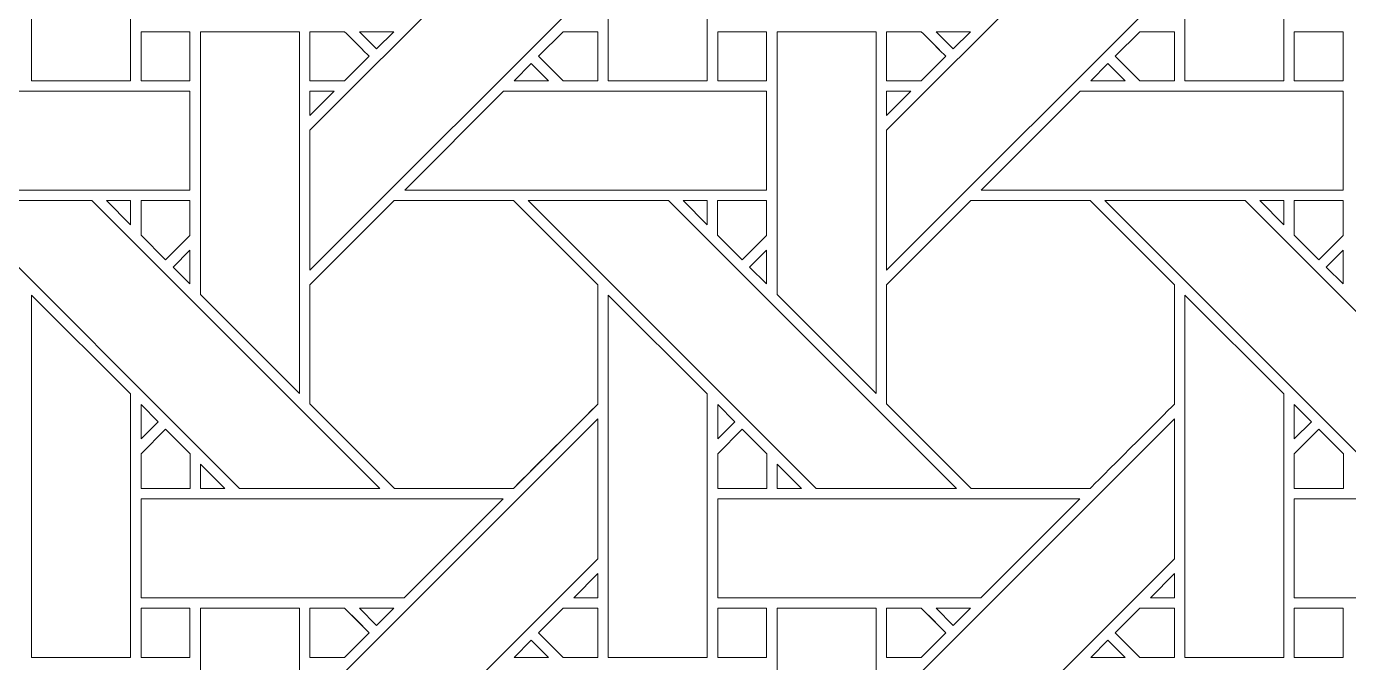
# Model space of a CAD drawing. Header units: inches. Extents: x 3.4 to 21.4, y 4.6 to 13.6.
# Drawn here: x 7.885 to 10.06, y 10.468 to 11.515 of the extents above; entities that cross this region are included whole.
import ezdxf

# ---------------------------------------------------------------- set-up
doc = ezdxf.new("R2010")
doc.units = ezdxf.units.IN
doc.header["$MEASUREMENT"] = 0
doc.layers.add('Design', color=7, linetype='Continuous', lineweight=0)

msp = doc.modelspace()

# ---------------------------------------------------------------- linework, layer by layer
at = {"layer": 'Design'}
for points, knots in [([(3.3829, 13.5948), (3.3829, 13.5948), (3.3829, 4.5948), (3.3829, 4.5948), (3.3829, 4.5948), (21.3829, 4.5948), (21.3829, 4.5948), (21.3829, 4.5948), (21.3829, 13.5948), (21.3829, 13.5948), (21.3829, 13.5948), (3.3829, 13.5948), (3.3829, 13.5948)], [0, 0, 0, 0, 1, 1, 1, 2, 2, 2, 3, 3, 3, 4, 4, 4, 4]), ([(3.8379, 13.1448), (3.8379, 13.1448), (3.8379, 5.0448), (3.8379, 5.0448), (3.8379, 5.0448), (20.9329, 5.0448), (20.9329, 5.0448), (20.9329, 5.0448), (20.9329, 13.1448), (20.9329, 13.1448), (20.9329, 13.1448), (3.8379, 13.1448), (3.8379, 13.1448)], [0, 0, 0, 0, 1, 1, 1, 2, 2, 2, 3, 3, 3, 4, 4, 4, 4]), ([(7.8932, 11.4256), (7.8932, 11.4256), (7.8932, 12.0214), (7.8932, 12.0214), (7.8932, 12.0214), (8.056, 11.8593), (8.056, 11.8593), (8.056, 11.8593), (8.056, 11.4256), (8.056, 11.4256), (8.056, 11.4256), (7.8932, 11.4256), (7.8932, 11.4256)], [0, 0, 0, 0, 1, 1, 1, 2, 2, 2, 3, 3, 3, 4, 4, 4, 4]), ([(8.8419, 11.4256), (8.8419, 11.4256), (8.8419, 12.0214), (8.8419, 12.0214), (8.8419, 12.0214), (9.0047, 11.8593), (9.0047, 11.8593), (9.0047, 11.8593), (9.0047, 11.4256), (9.0047, 11.4256), (9.0047, 11.4256), (8.8419, 11.4256), (8.8419, 11.4256)], [0, 0, 0, 0, 1, 1, 1, 2, 2, 2, 3, 3, 3, 4, 4, 4, 4]), ([(9.7907, 11.4256), (9.7907, 11.4256), (9.7907, 12.0214), (9.7907, 12.0214), (9.7907, 12.0214), (9.9534, 11.8593), (9.9534, 11.8593), (9.9534, 11.8593), (9.9534, 11.4256), (9.9534, 11.4256), (9.9534, 11.4256), (9.7907, 11.4256), (9.7907, 11.4256)], [0, 0, 0, 0, 1, 1, 1, 2, 2, 2, 3, 3, 3, 4, 4, 4, 4]), ([(8.8248, 11.5879), (8.8248, 11.5879), (8.3511, 11.1142), (8.3511, 11.1142), (8.3511, 11.1142), (8.3511, 11.3443), (8.3511, 11.3443), (8.3511, 11.3443), (8.8248, 11.8179), (8.8248, 11.8179), (8.8248, 11.8179), (8.8248, 11.5879), (8.8248, 11.5879)], [0, 0, 0, 0, 1, 1, 1, 2, 2, 2, 3, 3, 3, 4, 4, 4, 4]), ([(9.7735, 11.5878), (9.7735, 11.5878), (9.2999, 11.1142), (9.2999, 11.1142), (9.2999, 11.1142), (9.2999, 11.3443), (9.2999, 11.3443), (9.2999, 11.3443), (9.7735, 11.8179), (9.7735, 11.8179), (9.7735, 11.8179), (9.7735, 11.5878), (9.7735, 11.5878)], [0, 0, 0, 0, 1, 1, 1, 2, 2, 2, 3, 3, 3, 4, 4, 4, 4]), ([(8.1535, 11.4256), (8.1535, 11.4256), (8.0732, 11.4256), (8.0732, 11.4256), (8.0732, 11.4256), (8.0732, 11.5064), (8.0732, 11.5064), (8.0732, 11.5064), (8.1535, 11.5064), (8.1535, 11.5064), (8.1535, 11.5064), (8.1535, 11.4256), (8.1535, 11.4256)], [0, 0, 0, 0, 1, 1, 1, 2, 2, 2, 3, 3, 3, 4, 4, 4, 4]), ([(8.1535, 11.5064), (8.1535, 11.5064), (8.1535, 11.4256), (8.1535, 11.4256), (8.1535, 11.4256), (8.0732, 11.4256), (8.0732, 11.4256), (8.0732, 11.4256), (8.0732, 11.5064), (8.0732, 11.5064), (8.0732, 11.5064), (8.1535, 11.5064), (8.1535, 11.5064)], [0, 0, 0, 0, 1, 1, 1, 2, 2, 2, 3, 3, 3, 4, 4, 4, 4]), ([(8.1711, 11.0742), (8.1711, 11.0742), (8.1711, 11.5064), (8.1711, 11.5064), (8.1711, 11.5064), (8.334, 11.5064), (8.334, 11.5064), (8.334, 11.5064), (8.334, 10.9113), (8.334, 10.9113), (8.334, 10.9113), (8.1711, 11.0742), (8.1711, 11.0742)], [0, 0, 0, 0, 1, 1, 1, 2, 2, 2, 3, 3, 3, 4, 4, 4, 4]), ([(8.4081, 11.5064), (8.4133, 11.5013), (8.4441, 11.4705), (8.4485, 11.4661), (8.4485, 11.4661), (8.4081, 11.4257), (8.4081, 11.4257), (8.4081, 11.4257), (8.3511, 11.4257), (8.3511, 11.4257), (8.3511, 11.4257), (8.3511, 11.5064), (8.3511, 11.5064), (8.3511, 11.5064), (8.4081, 11.5064), (8.4081, 11.5064)], [0, 0, 0, 0, 1, 1, 1, 2, 2, 2, 3, 3, 3, 4, 4, 4, 5, 5, 5, 5]), ([(8.4485, 11.4661), (8.4485, 11.4661), (8.4081, 11.4257), (8.4081, 11.4257), (8.4081, 11.4257), (8.3511, 11.4257), (8.3511, 11.4257), (8.3511, 11.4257), (8.3511, 11.5064), (8.3511, 11.5064), (8.3511, 11.5064), (8.4081, 11.5064), (8.4081, 11.5064), (8.4134, 11.5012), (8.4442, 11.4704), (8.4485, 11.4661)], [0, 0, 0, 0, 1, 1, 1, 2, 2, 2, 3, 3, 3, 4, 4, 4, 5, 5, 5, 5]), ([(8.4326, 11.5064), (8.4326, 11.5064), (8.489, 11.5064), (8.489, 11.5064), (8.489, 11.5064), (8.4607, 11.4782), (8.4607, 11.4782), (8.4607, 11.4782), (8.4326, 11.5064), (8.4326, 11.5064)], [0, 0, 0, 0, 1, 1, 1, 2, 2, 2, 3, 3, 3, 3]), ([(8.8248, 11.5064), (8.8248, 11.5064), (8.8248, 11.4256), (8.8248, 11.4256), (8.8248, 11.4256), (8.7676, 11.4256), (8.7676, 11.4256), (8.7676, 11.4256), (8.7273, 11.466), (8.7273, 11.466), (8.7273, 11.466), (8.7677, 11.5064), (8.7677, 11.5064), (8.7677, 11.5064), (8.8248, 11.5064), (8.8248, 11.5064)], [0, 0, 0, 0, 1, 1, 1, 2, 2, 2, 3, 3, 3, 4, 4, 4, 5, 5, 5, 5]), ([(8.7273, 11.466), (8.7273, 11.466), (8.7677, 11.5064), (8.7677, 11.5064), (8.7677, 11.5064), (8.8248, 11.5064), (8.8248, 11.5064), (8.8248, 11.5064), (8.8248, 11.4256), (8.8248, 11.4256), (8.8248, 11.4256), (8.7676, 11.4256), (8.7676, 11.4256), (8.7676, 11.4256), (8.7273, 11.466), (8.7273, 11.466)], [0, 0, 0, 0, 1, 1, 1, 2, 2, 2, 3, 3, 3, 4, 4, 4, 5, 5, 5, 5]), ([(9.1022, 11.4256), (9.1022, 11.4256), (9.022, 11.4256), (9.022, 11.4256), (9.022, 11.4256), (9.022, 11.5064), (9.022, 11.5064), (9.022, 11.5064), (9.1022, 11.5064), (9.1022, 11.5064), (9.1022, 11.5064), (9.1022, 11.4256), (9.1022, 11.4256)], [0, 0, 0, 0, 1, 1, 1, 2, 2, 2, 3, 3, 3, 4, 4, 4, 4]), ([(9.1022, 11.5064), (9.1022, 11.5064), (9.1022, 11.4256), (9.1022, 11.4256), (9.1022, 11.4256), (9.022, 11.4256), (9.022, 11.4256), (9.022, 11.4256), (9.022, 11.5064), (9.022, 11.5064), (9.022, 11.5064), (9.1022, 11.5064), (9.1022, 11.5064)], [0, 0, 0, 0, 1, 1, 1, 2, 2, 2, 3, 3, 3, 4, 4, 4, 4]), ([(9.1198, 11.0742), (9.1198, 11.0742), (9.1198, 11.5064), (9.1198, 11.5064), (9.1198, 11.5064), (9.2827, 11.5064), (9.2827, 11.5064), (9.2827, 11.5064), (9.2827, 10.9113), (9.2827, 10.9113), (9.2827, 10.9113), (9.1198, 11.0742), (9.1198, 11.0742)], [0, 0, 0, 0, 1, 1, 1, 2, 2, 2, 3, 3, 3, 4, 4, 4, 4]), ([(9.3569, 11.5064), (9.362, 11.5013), (9.3928, 11.4705), (9.3972, 11.4661), (9.3972, 11.4661), (9.3568, 11.4257), (9.3568, 11.4257), (9.3568, 11.4257), (9.2998, 11.4257), (9.2998, 11.4257), (9.2998, 11.4257), (9.2998, 11.5064), (9.2998, 11.5064), (9.2998, 11.5064), (9.3569, 11.5064), (9.3569, 11.5064)], [0, 0, 0, 0, 1, 1, 1, 2, 2, 2, 3, 3, 3, 4, 4, 4, 5, 5, 5, 5]), ([(9.3972, 11.4661), (9.3972, 11.4661), (9.3568, 11.4257), (9.3568, 11.4257), (9.3568, 11.4257), (9.2998, 11.4257), (9.2998, 11.4257), (9.2998, 11.4257), (9.2998, 11.5064), (9.2998, 11.5064), (9.2998, 11.5064), (9.3569, 11.5064), (9.3569, 11.5064), (9.3622, 11.5012), (9.3929, 11.4703), (9.3972, 11.4661)], [0, 0, 0, 0, 1, 1, 1, 2, 2, 2, 3, 3, 3, 4, 4, 4, 5, 5, 5, 5]), ([(9.3813, 11.5064), (9.3813, 11.5064), (9.4377, 11.5064), (9.4377, 11.5064), (9.4377, 11.5064), (9.4095, 11.4782), (9.4095, 11.4782), (9.4095, 11.4782), (9.3813, 11.5064), (9.3813, 11.5064)], [0, 0, 0, 0, 1, 1, 1, 2, 2, 2, 3, 3, 3, 3]), ([(9.7735, 11.5064), (9.7735, 11.5064), (9.7735, 11.4256), (9.7735, 11.4256), (9.7735, 11.4256), (9.7164, 11.4256), (9.7164, 11.4256), (9.7164, 11.4256), (9.676, 11.466), (9.676, 11.466), (9.676, 11.466), (9.7165, 11.5064), (9.7165, 11.5064), (9.7165, 11.5064), (9.7735, 11.5064), (9.7735, 11.5064)], [0, 0, 0, 0, 1, 1, 1, 2, 2, 2, 3, 3, 3, 4, 4, 4, 5, 5, 5, 5]), ([(9.676, 11.466), (9.676, 11.466), (9.7165, 11.5064), (9.7165, 11.5064), (9.7165, 11.5064), (9.7735, 11.5064), (9.7735, 11.5064), (9.7735, 11.5064), (9.7735, 11.4256), (9.7735, 11.4256), (9.7735, 11.4256), (9.7164, 11.4256), (9.7164, 11.4256), (9.7164, 11.4256), (9.676, 11.466), (9.676, 11.466)], [0, 0, 0, 0, 1, 1, 1, 2, 2, 2, 3, 3, 3, 4, 4, 4, 5, 5, 5, 5]), ([(10.0509, 11.4256), (10.0509, 11.4256), (9.9707, 11.4256), (9.9707, 11.4256), (9.9707, 11.4256), (9.9707, 11.5064), (9.9707, 11.5064), (9.9707, 11.5064), (10.0509, 11.5064), (10.0509, 11.5064), (10.0509, 11.5064), (10.0509, 11.4256), (10.0509, 11.4256)], [0, 0, 0, 0, 1, 1, 1, 2, 2, 2, 3, 3, 3, 4, 4, 4, 4]), ([(10.0509, 11.5064), (10.0509, 11.5064), (10.0509, 11.4256), (10.0509, 11.4256), (10.0509, 11.4256), (9.9707, 11.4256), (9.9707, 11.4256), (9.9707, 11.4256), (9.9707, 11.5064), (9.9707, 11.5064), (9.9707, 11.5064), (10.0509, 11.5064), (10.0509, 11.5064)], [0, 0, 0, 0, 1, 1, 1, 2, 2, 2, 3, 3, 3, 4, 4, 4, 4]), ([(8.7435, 11.4256), (8.7435, 11.4256), (8.687, 11.4256), (8.687, 11.4256), (8.687, 11.4256), (8.7152, 11.4539), (8.7152, 11.4539), (8.7152, 11.4539), (8.7435, 11.4256), (8.7435, 11.4256)], [0, 0, 0, 0, 1, 1, 1, 2, 2, 2, 3, 3, 3, 3]), ([(9.6922, 11.4256), (9.6922, 11.4256), (9.6357, 11.4256), (9.6357, 11.4256), (9.6357, 11.4256), (9.6639, 11.4539), (9.6639, 11.4539), (9.6639, 11.4539), (9.6922, 11.4256), (9.6922, 11.4256)], [0, 0, 0, 0, 1, 1, 1, 2, 2, 2, 3, 3, 3, 3]), ([(8.1535, 11.4085), (8.1535, 11.4085), (8.1535, 11.2457), (8.1535, 11.2457), (8.1535, 11.2457), (7.5582, 11.2457), (7.5582, 11.2457), (7.5582, 11.2457), (7.7211, 11.4085), (7.7211, 11.4085), (7.7211, 11.4085), (8.1535, 11.4085), (8.1535, 11.4085)], [0, 0, 0, 0, 1, 1, 1, 2, 2, 2, 3, 3, 3, 4, 4, 4, 4]), ([(8.391, 11.4085), (8.391, 11.4085), (8.3511, 11.3687), (8.3511, 11.3687), (8.3511, 11.3687), (8.3511, 11.4085), (8.3511, 11.4085), (8.3511, 11.4085), (8.391, 11.4085), (8.391, 11.4085)], [0, 0, 0, 0, 1, 1, 1, 2, 2, 2, 3, 3, 3, 3]), ([(9.1022, 11.4085), (9.1022, 11.4085), (9.1022, 11.2457), (9.1022, 11.2457), (9.1022, 11.2457), (8.507, 11.2457), (8.507, 11.2457), (8.507, 11.2457), (8.6698, 11.4085), (8.6698, 11.4085), (8.6698, 11.4085), (9.1022, 11.4085), (9.1022, 11.4085)], [0, 0, 0, 0, 1, 1, 1, 2, 2, 2, 3, 3, 3, 4, 4, 4, 4]), ([(9.3397, 11.4085), (9.3397, 11.4085), (9.2999, 11.3687), (9.2999, 11.3687), (9.2999, 11.3687), (9.2999, 11.4085), (9.2999, 11.4085), (9.2999, 11.4085), (9.3397, 11.4085), (9.3397, 11.4085)], [0, 0, 0, 0, 1, 1, 1, 2, 2, 2, 3, 3, 3, 3]), ([(10.051, 11.4085), (10.051, 11.4085), (10.051, 11.2457), (10.051, 11.2457), (10.051, 11.2457), (9.4557, 11.2457), (9.4557, 11.2457), (9.4557, 11.2457), (9.6185, 11.4085), (9.6185, 11.4085), (9.6185, 11.4085), (10.051, 11.4085), (10.051, 11.4085)], [0, 0, 0, 0, 1, 1, 1, 2, 2, 2, 3, 3, 3, 4, 4, 4, 4]), ([(8.4661, 10.7549), (8.4661, 10.7549), (8.2351, 10.7549), (8.2351, 10.7549), (8.2351, 10.7549), (7.7616, 11.2285), (7.7616, 11.2285), (7.7616, 11.2285), (7.9925, 11.2285), (7.9925, 11.2285), (7.9925, 11.2285), (8.4661, 10.7549), (8.4661, 10.7549)], [0, 0, 0, 0, 1, 1, 1, 2, 2, 2, 3, 3, 3, 4, 4, 4, 4]), ([(8.0166, 11.2285), (8.0166, 11.2285), (8.0561, 11.2285), (8.0561, 11.2285), (8.0561, 11.2285), (8.0561, 11.1887), (8.0561, 11.1887), (8.0561, 11.1887), (8.0166, 11.2285), (8.0166, 11.2285)], [0, 0, 0, 0, 1, 1, 1, 2, 2, 2, 3, 3, 3, 3]), ([(8.1535, 11.2286), (8.1535, 11.2286), (8.1535, 11.171), (8.1535, 11.171), (8.1535, 11.171), (8.1135, 11.131), (8.1135, 11.131), (8.1135, 11.131), (8.0732, 11.1714), (8.0732, 11.1714), (8.0732, 11.1714), (8.0732, 11.2286), (8.0732, 11.2286), (8.0732, 11.2286), (8.1535, 11.2286), (8.1535, 11.2286)], [0, 0, 0, 0, 1, 1, 1, 2, 2, 2, 3, 3, 3, 4, 4, 4, 5, 5, 5, 5]), ([(8.1535, 11.171), (8.1535, 11.171), (8.1135, 11.131), (8.1135, 11.131), (8.1135, 11.131), (8.0732, 11.1714), (8.0732, 11.1714), (8.0732, 11.1714), (8.0732, 11.2286), (8.0732, 11.2286), (8.0732, 11.2286), (8.1535, 11.2286), (8.1535, 11.2286), (8.1535, 11.2286), (8.1535, 11.171), (8.1535, 11.171)], [0, 0, 0, 0, 1, 1, 1, 2, 2, 2, 3, 3, 3, 4, 4, 4, 5, 5, 5, 5]), ([(8.4898, 11.2285), (8.4898, 11.2285), (8.686, 11.2285), (8.686, 11.2285), (8.686, 11.2285), (8.8247, 11.0898), (8.8247, 11.0898), (8.8247, 11.0898), (8.8247, 10.8936), (8.8247, 10.8936), (8.8069, 10.8757), (8.695, 10.7639), (8.686, 10.7549), (8.686, 10.7549), (8.4903, 10.7549), (8.4903, 10.7549), (8.4903, 10.7549), (8.3511, 10.8942), (8.3511, 10.8942), (8.3511, 10.8942), (8.3511, 11.0898), (8.3511, 11.0898), (8.3511, 11.0898), (8.4898, 11.2285), (8.4898, 11.2285)], [0, 0, 0, 0, 1, 1, 1, 2, 2, 2, 3, 3, 3, 4, 4, 4, 5, 5, 5, 6, 6, 6, 7, 7, 7, 8, 8, 8, 8]), ([(8.8247, 11.0898), (8.8247, 11.0898), (8.8247, 10.8936), (8.8247, 10.8936), (8.8066, 10.8754), (8.6948, 10.7637), (8.686, 10.7549), (8.686, 10.7549), (8.4903, 10.7549), (8.4903, 10.7549), (8.4903, 10.7549), (8.3511, 10.8942), (8.3511, 10.8942), (8.3511, 10.8942), (8.3511, 11.0898), (8.3511, 11.0898), (8.3511, 11.0898), (8.4898, 11.2285), (8.4898, 11.2285), (8.4898, 11.2285), (8.686, 11.2285), (8.686, 11.2285), (8.686, 11.2285), (8.8247, 11.0898), (8.8247, 11.0898)], [0, 0, 0, 0, 1, 1, 1, 2, 2, 2, 3, 3, 3, 4, 4, 4, 5, 5, 5, 6, 6, 6, 7, 7, 7, 8, 8, 8, 8]), ([(9.4149, 10.7549), (9.4149, 10.7549), (9.1838, 10.7549), (9.1838, 10.7549), (9.1838, 10.7549), (8.7103, 11.2285), (8.7103, 11.2285), (8.7103, 11.2285), (8.9412, 11.2285), (8.9412, 11.2285), (8.9412, 11.2285), (9.4149, 10.7549), (9.4149, 10.7549)], [0, 0, 0, 0, 1, 1, 1, 2, 2, 2, 3, 3, 3, 4, 4, 4, 4]), ([(8.9653, 11.2285), (8.9653, 11.2285), (9.0048, 11.2285), (9.0048, 11.2285), (9.0048, 11.2285), (9.0048, 11.1887), (9.0048, 11.1887), (9.0048, 11.1887), (8.9653, 11.2285), (8.9653, 11.2285)], [0, 0, 0, 0, 1, 1, 1, 2, 2, 2, 3, 3, 3, 3]), ([(9.1022, 11.2286), (9.1022, 11.2286), (9.1022, 11.171), (9.1022, 11.171), (9.1022, 11.171), (9.0623, 11.131), (9.0623, 11.131), (9.0623, 11.131), (9.0219, 11.1714), (9.0219, 11.1714), (9.0219, 11.1714), (9.0219, 11.2286), (9.0219, 11.2286), (9.0219, 11.2286), (9.1022, 11.2286), (9.1022, 11.2286)], [0, 0, 0, 0, 1, 1, 1, 2, 2, 2, 3, 3, 3, 4, 4, 4, 5, 5, 5, 5]), ([(9.1022, 11.171), (9.1022, 11.171), (9.0623, 11.131), (9.0623, 11.131), (9.0623, 11.131), (9.0219, 11.1714), (9.0219, 11.1714), (9.0219, 11.1714), (9.0219, 11.2286), (9.0219, 11.2286), (9.0219, 11.2286), (9.1022, 11.2286), (9.1022, 11.2286), (9.1022, 11.2286), (9.1022, 11.171), (9.1022, 11.171)], [0, 0, 0, 0, 1, 1, 1, 2, 2, 2, 3, 3, 3, 4, 4, 4, 5, 5, 5, 5]), ([(9.4385, 11.2285), (9.4385, 11.2285), (9.6347, 11.2285), (9.6347, 11.2285), (9.6347, 11.2285), (9.7735, 11.0898), (9.7735, 11.0898), (9.7735, 11.0898), (9.7735, 10.8936), (9.7735, 10.8936), (9.7557, 10.8757), (9.6438, 10.7639), (9.6348, 10.7549), (9.6348, 10.7549), (9.4391, 10.7549), (9.4391, 10.7549), (9.4391, 10.7549), (9.2998, 10.8942), (9.2998, 10.8942), (9.2998, 10.8942), (9.2998, 11.0898), (9.2998, 11.0898), (9.2998, 11.0898), (9.4385, 11.2285), (9.4385, 11.2285)], [0, 0, 0, 0, 1, 1, 1, 2, 2, 2, 3, 3, 3, 4, 4, 4, 5, 5, 5, 6, 6, 6, 7, 7, 7, 8, 8, 8, 8]), ([(9.7735, 11.0898), (9.7735, 11.0898), (9.7735, 10.8936), (9.7735, 10.8936), (9.7557, 10.8757), (9.6438, 10.7639), (9.6348, 10.7549), (9.6348, 10.7549), (9.4391, 10.7549), (9.4391, 10.7549), (9.4391, 10.7549), (9.2998, 10.8942), (9.2998, 10.8942), (9.2998, 10.8942), (9.2998, 11.0898), (9.2998, 11.0898), (9.2998, 11.0898), (9.4385, 11.2285), (9.4385, 11.2285), (9.4385, 11.2285), (9.6347, 11.2285), (9.6347, 11.2285), (9.6347, 11.2285), (9.7735, 11.0898), (9.7735, 11.0898)], [0, 0, 0, 0, 1, 1, 1, 2, 2, 2, 3, 3, 3, 4, 4, 4, 5, 5, 5, 6, 6, 6, 7, 7, 7, 8, 8, 8, 8]), ([(10.3636, 10.7549), (10.3636, 10.7549), (10.1326, 10.7549), (10.1326, 10.7549), (10.1326, 10.7549), (9.659, 11.2285), (9.659, 11.2285), (9.659, 11.2285), (9.89, 11.2285), (9.89, 11.2285), (9.89, 11.2285), (10.3636, 10.7549), (10.3636, 10.7549)], [0, 0, 0, 0, 1, 1, 1, 2, 2, 2, 3, 3, 3, 4, 4, 4, 4]), ([(9.9141, 11.2285), (9.9141, 11.2285), (9.9535, 11.2285), (9.9535, 11.2285), (9.9535, 11.2285), (9.9535, 11.1887), (9.9535, 11.1887), (9.9535, 11.1887), (9.9141, 11.2285), (9.9141, 11.2285)], [0, 0, 0, 0, 1, 1, 1, 2, 2, 2, 3, 3, 3, 3]), ([(10.0509, 11.2286), (10.0509, 11.2286), (10.0509, 11.171), (10.0509, 11.171), (10.0509, 11.171), (10.011, 11.131), (10.011, 11.131), (10.011, 11.131), (9.9707, 11.1714), (9.9707, 11.1714), (9.9707, 11.1714), (9.9707, 11.2286), (9.9707, 11.2286), (9.9707, 11.2286), (10.0509, 11.2286), (10.0509, 11.2286)], [0, 0, 0, 0, 1, 1, 1, 2, 2, 2, 3, 3, 3, 4, 4, 4, 5, 5, 5, 5]), ([(10.0509, 11.171), (10.0509, 11.171), (10.011, 11.131), (10.011, 11.131), (10.011, 11.131), (9.9707, 11.1714), (9.9707, 11.1714), (9.9707, 11.1714), (9.9707, 11.2286), (9.9707, 11.2286), (9.9707, 11.2286), (10.0509, 11.2286), (10.0509, 11.2286), (10.0509, 11.2286), (10.0509, 11.171), (10.0509, 11.171)], [0, 0, 0, 0, 1, 1, 1, 2, 2, 2, 3, 3, 3, 4, 4, 4, 5, 5, 5, 5]), ([(8.1535, 11.1467), (8.1535, 11.1467), (8.1535, 11.0915), (8.1535, 11.0915), (8.1535, 11.0915), (8.1258, 11.1189), (8.1258, 11.1189), (8.1258, 11.1189), (8.1535, 11.1467), (8.1535, 11.1467)], [0, 0, 0, 0, 1, 1, 1, 2, 2, 2, 3, 3, 3, 3]), ([(9.1022, 11.1467), (9.1022, 11.1467), (9.1022, 11.0915), (9.1022, 11.0915), (9.1022, 11.0915), (9.0745, 11.1189), (9.0745, 11.1189), (9.0745, 11.1189), (9.1022, 11.1467), (9.1022, 11.1467)], [0, 0, 0, 0, 1, 1, 1, 2, 2, 2, 3, 3, 3, 3]), ([(10.051, 11.1467), (10.051, 11.1467), (10.051, 11.0915), (10.051, 11.0915), (10.051, 11.0915), (10.0232, 11.1189), (10.0232, 11.1189), (10.0232, 11.1189), (10.051, 11.1467), (10.051, 11.1467)], [0, 0, 0, 0, 1, 1, 1, 2, 2, 2, 3, 3, 3, 3]), ([(7.8932, 10.4769), (7.8932, 10.4769), (7.8932, 11.0727), (7.8932, 11.0727), (7.8932, 11.0727), (8.056, 10.9106), (8.056, 10.9106), (8.056, 10.9106), (8.056, 10.4769), (8.056, 10.4769), (8.056, 10.4769), (7.8932, 10.4769), (7.8932, 10.4769)], [0, 0, 0, 0, 1, 1, 1, 2, 2, 2, 3, 3, 3, 4, 4, 4, 4]), ([(8.8419, 10.4769), (8.8419, 10.4769), (8.8419, 11.0727), (8.8419, 11.0727), (8.8419, 11.0727), (9.0047, 10.9106), (9.0047, 10.9106), (9.0047, 10.9106), (9.0047, 10.4769), (9.0047, 10.4769), (9.0047, 10.4769), (8.8419, 10.4769), (8.8419, 10.4769)], [0, 0, 0, 0, 1, 1, 1, 2, 2, 2, 3, 3, 3, 4, 4, 4, 4]), ([(9.7907, 10.4769), (9.7907, 10.4769), (9.7907, 11.0727), (9.7907, 11.0727), (9.7907, 11.0727), (9.9534, 10.9106), (9.9534, 10.9106), (9.9534, 10.9106), (9.9534, 10.4769), (9.9534, 10.4769), (9.9534, 10.4769), (9.7907, 10.4769), (9.7907, 10.4769)], [0, 0, 0, 0, 1, 1, 1, 2, 2, 2, 3, 3, 3, 4, 4, 4, 4]), ([(8.0733, 10.8363), (8.0733, 10.8363), (8.0733, 10.8931), (8.0733, 10.8931), (8.0733, 10.8931), (8.1015, 10.8645), (8.1015, 10.8645), (8.1015, 10.8645), (8.0733, 10.8363), (8.0733, 10.8363)], [0, 0, 0, 0, 1, 1, 1, 2, 2, 2, 3, 3, 3, 3]), ([(9.022, 10.8363), (9.022, 10.8363), (9.022, 10.8931), (9.022, 10.8931), (9.022, 10.8931), (9.0502, 10.8645), (9.0502, 10.8645), (9.0502, 10.8645), (9.022, 10.8363), (9.022, 10.8363)], [0, 0, 0, 0, 1, 1, 1, 2, 2, 2, 3, 3, 3, 3]), ([(9.9707, 10.8363), (9.9707, 10.8363), (9.9707, 10.8931), (9.9707, 10.8931), (9.9707, 10.8931), (9.9989, 10.8645), (9.9989, 10.8645), (9.9989, 10.8645), (9.9707, 10.8363), (9.9707, 10.8363)], [0, 0, 0, 0, 1, 1, 1, 2, 2, 2, 3, 3, 3, 3]), ([(8.8248, 10.6391), (8.8248, 10.6391), (8.3511, 10.1655), (8.3511, 10.1655), (8.3511, 10.1655), (8.3511, 10.3956), (8.3511, 10.3956), (8.3511, 10.3956), (8.8248, 10.8692), (8.8248, 10.8692), (8.8248, 10.8692), (8.8248, 10.6391), (8.8248, 10.6391)], [0, 0, 0, 0, 1, 1, 1, 2, 2, 2, 3, 3, 3, 4, 4, 4, 4]), ([(9.7735, 10.6391), (9.7735, 10.6391), (9.2999, 10.1655), (9.2999, 10.1655), (9.2999, 10.1655), (9.2999, 10.3956), (9.2999, 10.3956), (9.2999, 10.3956), (9.7735, 10.8692), (9.7735, 10.8692), (9.7735, 10.8692), (9.7735, 10.6391), (9.7735, 10.6391)], [0, 0, 0, 0, 1, 1, 1, 2, 2, 2, 3, 3, 3, 4, 4, 4, 4]), ([(8.0732, 10.7547), (8.0732, 10.7547), (8.0732, 10.812), (8.0732, 10.812), (8.0732, 10.812), (8.1136, 10.8523), (8.1136, 10.8523), (8.1136, 10.8523), (8.1539, 10.812), (8.1539, 10.812), (8.1539, 10.812), (8.1539, 10.7547), (8.1539, 10.7547), (8.1539, 10.7547), (8.0732, 10.7547), (8.0732, 10.7547)], [0, 0, 0, 0, 1, 1, 1, 2, 2, 2, 3, 3, 3, 4, 4, 4, 5, 5, 5, 5]), ([(8.1136, 10.8523), (8.1136, 10.8523), (8.1539, 10.812), (8.1539, 10.812), (8.1539, 10.812), (8.1539, 10.7547), (8.1539, 10.7547), (8.1539, 10.7547), (8.0732, 10.7547), (8.0732, 10.7547), (8.0732, 10.7547), (8.0732, 10.812), (8.0732, 10.812), (8.0732, 10.812), (8.1136, 10.8523), (8.1136, 10.8523)], [0, 0, 0, 0, 1, 1, 1, 2, 2, 2, 3, 3, 3, 4, 4, 4, 5, 5, 5, 5]), ([(9.022, 10.7547), (9.022, 10.7547), (9.022, 10.812), (9.022, 10.812), (9.022, 10.812), (9.0623, 10.8523), (9.0623, 10.8523), (9.0623, 10.8523), (9.1026, 10.812), (9.1026, 10.812), (9.1026, 10.812), (9.1026, 10.7547), (9.1026, 10.7547), (9.1026, 10.7547), (9.022, 10.7547), (9.022, 10.7547)], [0, 0, 0, 0, 1, 1, 1, 2, 2, 2, 3, 3, 3, 4, 4, 4, 5, 5, 5, 5]), ([(9.0623, 10.8523), (9.0623, 10.8523), (9.1026, 10.812), (9.1026, 10.812), (9.1026, 10.812), (9.1026, 10.7547), (9.1026, 10.7547), (9.1026, 10.7547), (9.022, 10.7547), (9.022, 10.7547), (9.022, 10.7547), (9.022, 10.812), (9.022, 10.812), (9.022, 10.812), (9.0623, 10.8523), (9.0623, 10.8523)], [0, 0, 0, 0, 1, 1, 1, 2, 2, 2, 3, 3, 3, 4, 4, 4, 5, 5, 5, 5]), ([(9.9707, 10.7547), (9.9707, 10.7547), (9.9707, 10.812), (9.9707, 10.812), (9.9707, 10.812), (10.011, 10.8523), (10.011, 10.8523), (10.011, 10.8523), (10.0514, 10.812), (10.0514, 10.812), (10.0514, 10.812), (10.0514, 10.7547), (10.0514, 10.7547), (10.0514, 10.7547), (9.9707, 10.7547), (9.9707, 10.7547)], [0, 0, 0, 0, 1, 1, 1, 2, 2, 2, 3, 3, 3, 4, 4, 4, 5, 5, 5, 5]), ([(10.011, 10.8523), (10.011, 10.8523), (10.0514, 10.812), (10.0514, 10.812), (10.0514, 10.812), (10.0514, 10.7547), (10.0514, 10.7547), (10.0514, 10.7547), (9.9707, 10.7547), (9.9707, 10.7547), (9.9707, 10.7547), (9.9707, 10.812), (9.9707, 10.812), (9.9707, 10.812), (10.011, 10.8523), (10.011, 10.8523)], [0, 0, 0, 0, 1, 1, 1, 2, 2, 2, 3, 3, 3, 4, 4, 4, 5, 5, 5, 5]), ([(8.1712, 10.7549), (8.1712, 10.7549), (8.1712, 10.7947), (8.1712, 10.7947), (8.1712, 10.7947), (8.2109, 10.7549), (8.2109, 10.7549), (8.2109, 10.7549), (8.1712, 10.7549), (8.1712, 10.7549)], [0, 0, 0, 0, 1, 1, 1, 2, 2, 2, 3, 3, 3, 3]), ([(9.1199, 10.7549), (9.1199, 10.7549), (9.1199, 10.7947), (9.1199, 10.7947), (9.1199, 10.7947), (9.1596, 10.7549), (9.1596, 10.7549), (9.1596, 10.7549), (9.1199, 10.7549), (9.1199, 10.7549)], [0, 0, 0, 0, 1, 1, 1, 2, 2, 2, 3, 3, 3, 3]), ([(8.669, 10.7376), (8.669, 10.7376), (8.5062, 10.5749), (8.5062, 10.5749), (8.5062, 10.5749), (8.0733, 10.5749), (8.0733, 10.5749), (8.0733, 10.5749), (8.0733, 10.7376), (8.0733, 10.7376), (8.0733, 10.7376), (8.669, 10.7376), (8.669, 10.7376)], [0, 0, 0, 0, 1, 1, 1, 2, 2, 2, 3, 3, 3, 4, 4, 4, 4]), ([(9.6177, 10.7376), (9.6177, 10.7376), (9.455, 10.5749), (9.455, 10.5749), (9.455, 10.5749), (9.022, 10.5749), (9.022, 10.5749), (9.022, 10.5749), (9.022, 10.7376), (9.022, 10.7376), (9.022, 10.7376), (9.6177, 10.7376), (9.6177, 10.7376)], [0, 0, 0, 0, 1, 1, 1, 2, 2, 2, 3, 3, 3, 4, 4, 4, 4]), ([(10.5664, 10.7376), (10.5664, 10.7376), (10.4037, 10.5749), (10.4037, 10.5749), (10.4037, 10.5749), (9.9707, 10.5749), (9.9707, 10.5749), (9.9707, 10.5749), (9.9707, 10.7376), (9.9707, 10.7376), (9.9707, 10.7376), (10.5664, 10.7376), (10.5664, 10.7376)], [0, 0, 0, 0, 1, 1, 1, 2, 2, 2, 3, 3, 3, 4, 4, 4, 4]), ([(8.8248, 10.575), (8.8248, 10.575), (8.785, 10.575), (8.785, 10.575), (8.785, 10.575), (8.8248, 10.6147), (8.8248, 10.6147), (8.8248, 10.6147), (8.8248, 10.575), (8.8248, 10.575)], [0, 0, 0, 0, 1, 1, 1, 2, 2, 2, 3, 3, 3, 3]), ([(9.7735, 10.575), (9.7735, 10.575), (9.7338, 10.575), (9.7338, 10.575), (9.7338, 10.575), (9.7735, 10.6147), (9.7735, 10.6147), (9.7735, 10.6147), (9.7735, 10.575), (9.7735, 10.575)], [0, 0, 0, 0, 1, 1, 1, 2, 2, 2, 3, 3, 3, 3]), ([(8.1535, 10.4769), (8.1535, 10.4769), (8.0732, 10.4769), (8.0732, 10.4769), (8.0732, 10.4769), (8.0732, 10.5577), (8.0732, 10.5577), (8.0732, 10.5577), (8.1535, 10.5577), (8.1535, 10.5577), (8.1535, 10.5577), (8.1535, 10.4769), (8.1535, 10.4769)], [0, 0, 0, 0, 1, 1, 1, 2, 2, 2, 3, 3, 3, 4, 4, 4, 4]), ([(8.1535, 10.5577), (8.1535, 10.5577), (8.1535, 10.4769), (8.1535, 10.4769), (8.1535, 10.4769), (8.0732, 10.4769), (8.0732, 10.4769), (8.0732, 10.4769), (8.0732, 10.5577), (8.0732, 10.5577), (8.0732, 10.5577), (8.1535, 10.5577), (8.1535, 10.5577)], [0, 0, 0, 0, 1, 1, 1, 2, 2, 2, 3, 3, 3, 4, 4, 4, 4]), ([(8.1711, 10.1255), (8.1711, 10.1255), (8.1711, 10.5577), (8.1711, 10.5577), (8.1711, 10.5577), (8.334, 10.5577), (8.334, 10.5577), (8.334, 10.5577), (8.334, 9.9626), (8.334, 9.9626), (8.334, 9.9626), (8.1711, 10.1255), (8.1711, 10.1255)], [0, 0, 0, 0, 1, 1, 1, 2, 2, 2, 3, 3, 3, 4, 4, 4, 4]), ([(8.4081, 10.5577), (8.4133, 10.5526), (8.4441, 10.5218), (8.4485, 10.5173), (8.4485, 10.5173), (8.4081, 10.4769), (8.4081, 10.4769), (8.4081, 10.4769), (8.3511, 10.4769), (8.3511, 10.4769), (8.3511, 10.4769), (8.3511, 10.5577), (8.3511, 10.5577), (8.3511, 10.5577), (8.4081, 10.5577), (8.4081, 10.5577)], [0, 0, 0, 0, 1, 1, 1, 2, 2, 2, 3, 3, 3, 4, 4, 4, 5, 5, 5, 5]), ([(8.4485, 10.5173), (8.4485, 10.5173), (8.4081, 10.4769), (8.4081, 10.4769), (8.4081, 10.4769), (8.3511, 10.4769), (8.3511, 10.4769), (8.3511, 10.4769), (8.3511, 10.5577), (8.3511, 10.5577), (8.3511, 10.5577), (8.4081, 10.5577), (8.4081, 10.5577), (8.4134, 10.5525), (8.4442, 10.5217), (8.4485, 10.5173)], [0, 0, 0, 0, 1, 1, 1, 2, 2, 2, 3, 3, 3, 4, 4, 4, 5, 5, 5, 5]), ([(8.4326, 10.5577), (8.4326, 10.5577), (8.489, 10.5577), (8.489, 10.5577), (8.489, 10.5577), (8.4607, 10.5295), (8.4607, 10.5295), (8.4607, 10.5295), (8.4326, 10.5577), (8.4326, 10.5577)], [0, 0, 0, 0, 1, 1, 1, 2, 2, 2, 3, 3, 3, 3]), ([(8.8248, 10.5577), (8.8248, 10.5577), (8.8248, 10.4769), (8.8248, 10.4769), (8.8248, 10.4769), (8.7676, 10.4769), (8.7676, 10.4769), (8.7676, 10.4769), (8.7273, 10.5173), (8.7273, 10.5173), (8.7273, 10.5173), (8.7677, 10.5577), (8.7677, 10.5577), (8.7677, 10.5577), (8.8248, 10.5577), (8.8248, 10.5577)], [0, 0, 0, 0, 1, 1, 1, 2, 2, 2, 3, 3, 3, 4, 4, 4, 5, 5, 5, 5]), ([(8.7273, 10.5173), (8.7273, 10.5173), (8.7677, 10.5577), (8.7677, 10.5577), (8.7677, 10.5577), (8.8248, 10.5577), (8.8248, 10.5577), (8.8248, 10.5577), (8.8248, 10.4769), (8.8248, 10.4769), (8.8248, 10.4769), (8.7676, 10.4769), (8.7676, 10.4769), (8.7676, 10.4769), (8.7273, 10.5173), (8.7273, 10.5173)], [0, 0, 0, 0, 1, 1, 1, 2, 2, 2, 3, 3, 3, 4, 4, 4, 5, 5, 5, 5]), ([(9.1022, 10.4769), (9.1022, 10.4769), (9.022, 10.4769), (9.022, 10.4769), (9.022, 10.4769), (9.022, 10.5577), (9.022, 10.5577), (9.022, 10.5577), (9.1022, 10.5577), (9.1022, 10.5577), (9.1022, 10.5577), (9.1022, 10.4769), (9.1022, 10.4769)], [0, 0, 0, 0, 1, 1, 1, 2, 2, 2, 3, 3, 3, 4, 4, 4, 4]), ([(9.1022, 10.5577), (9.1022, 10.5577), (9.1022, 10.4769), (9.1022, 10.4769), (9.1022, 10.4769), (9.022, 10.4769), (9.022, 10.4769), (9.022, 10.4769), (9.022, 10.5577), (9.022, 10.5577), (9.022, 10.5577), (9.1022, 10.5577), (9.1022, 10.5577)], [0, 0, 0, 0, 1, 1, 1, 2, 2, 2, 3, 3, 3, 4, 4, 4, 4]), ([(9.1198, 10.1255), (9.1198, 10.1255), (9.1198, 10.5577), (9.1198, 10.5577), (9.1198, 10.5577), (9.2827, 10.5577), (9.2827, 10.5577), (9.2827, 10.5577), (9.2827, 9.9626), (9.2827, 9.9626), (9.2827, 9.9626), (9.1198, 10.1255), (9.1198, 10.1255)], [0, 0, 0, 0, 1, 1, 1, 2, 2, 2, 3, 3, 3, 4, 4, 4, 4]), ([(9.3569, 10.5577), (9.362, 10.5526), (9.3928, 10.5218), (9.3972, 10.5173), (9.3972, 10.5173), (9.3568, 10.4769), (9.3568, 10.4769), (9.3568, 10.4769), (9.2998, 10.4769), (9.2998, 10.4769), (9.2998, 10.4769), (9.2998, 10.5577), (9.2998, 10.5577), (9.2998, 10.5577), (9.3569, 10.5577), (9.3569, 10.5577)], [0, 0, 0, 0, 1, 1, 1, 2, 2, 2, 3, 3, 3, 4, 4, 4, 5, 5, 5, 5]), ([(9.3972, 10.5173), (9.3972, 10.5173), (9.3568, 10.4769), (9.3568, 10.4769), (9.3568, 10.4769), (9.2998, 10.4769), (9.2998, 10.4769), (9.2998, 10.4769), (9.2998, 10.5577), (9.2998, 10.5577), (9.2998, 10.5577), (9.3569, 10.5577), (9.3569, 10.5577), (9.3621, 10.5525), (9.3929, 10.5216), (9.3972, 10.5173)], [0, 0, 0, 0, 1, 1, 1, 2, 2, 2, 3, 3, 3, 4, 4, 4, 5, 5, 5, 5]), ([(9.3813, 10.5577), (9.3813, 10.5577), (9.4377, 10.5577), (9.4377, 10.5577), (9.4377, 10.5577), (9.4095, 10.5295), (9.4095, 10.5295), (9.4095, 10.5295), (9.3813, 10.5577), (9.3813, 10.5577)], [0, 0, 0, 0, 1, 1, 1, 2, 2, 2, 3, 3, 3, 3]), ([(9.7735, 10.5577), (9.7735, 10.5577), (9.7735, 10.4769), (9.7735, 10.4769), (9.7735, 10.4769), (9.7164, 10.4769), (9.7164, 10.4769), (9.7164, 10.4769), (9.676, 10.5173), (9.676, 10.5173), (9.676, 10.5173), (9.7165, 10.5577), (9.7165, 10.5577), (9.7165, 10.5577), (9.7735, 10.5577), (9.7735, 10.5577)], [0, 0, 0, 0, 1, 1, 1, 2, 2, 2, 3, 3, 3, 4, 4, 4, 5, 5, 5, 5]), ([(9.676, 10.5173), (9.676, 10.5173), (9.7165, 10.5577), (9.7165, 10.5577), (9.7165, 10.5577), (9.7735, 10.5577), (9.7735, 10.5577), (9.7735, 10.5577), (9.7735, 10.4769), (9.7735, 10.4769), (9.7735, 10.4769), (9.7164, 10.4769), (9.7164, 10.4769), (9.7164, 10.4769), (9.676, 10.5173), (9.676, 10.5173)], [0, 0, 0, 0, 1, 1, 1, 2, 2, 2, 3, 3, 3, 4, 4, 4, 5, 5, 5, 5]), ([(10.0509, 10.4769), (10.0509, 10.4769), (9.9707, 10.4769), (9.9707, 10.4769), (9.9707, 10.4769), (9.9707, 10.5577), (9.9707, 10.5577), (9.9707, 10.5577), (10.0509, 10.5577), (10.0509, 10.5577), (10.0509, 10.5577), (10.0509, 10.4769), (10.0509, 10.4769)], [0, 0, 0, 0, 1, 1, 1, 2, 2, 2, 3, 3, 3, 4, 4, 4, 4]), ([(10.0509, 10.5577), (10.0509, 10.5577), (10.0509, 10.4769), (10.0509, 10.4769), (10.0509, 10.4769), (9.9707, 10.4769), (9.9707, 10.4769), (9.9707, 10.4769), (9.9707, 10.5577), (9.9707, 10.5577), (9.9707, 10.5577), (10.0509, 10.5577), (10.0509, 10.5577)], [0, 0, 0, 0, 1, 1, 1, 2, 2, 2, 3, 3, 3, 4, 4, 4, 4]), ([(8.7435, 10.4769), (8.7435, 10.4769), (8.687, 10.4769), (8.687, 10.4769), (8.687, 10.4769), (8.7152, 10.5052), (8.7152, 10.5052), (8.7152, 10.5052), (8.7435, 10.4769), (8.7435, 10.4769)], [0, 0, 0, 0, 1, 1, 1, 2, 2, 2, 3, 3, 3, 3]), ([(9.6922, 10.4769), (9.6922, 10.4769), (9.6357, 10.4769), (9.6357, 10.4769), (9.6357, 10.4769), (9.6639, 10.5052), (9.6639, 10.5052), (9.6639, 10.5052), (9.6922, 10.4769), (9.6922, 10.4769)], [0, 0, 0, 0, 1, 1, 1, 2, 2, 2, 3, 3, 3, 3])]:
    msp.add_open_spline(points, degree=3, knots=knots, dxfattribs=at)

doc.saveas('drawing.dxf')
